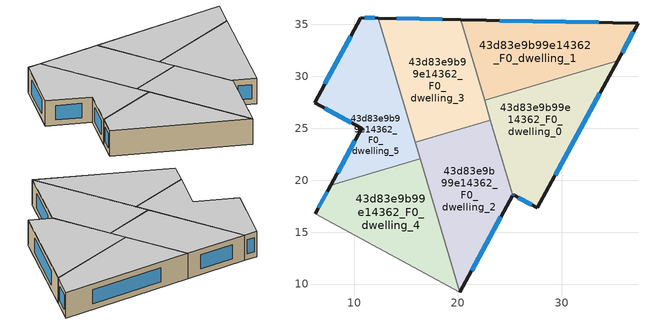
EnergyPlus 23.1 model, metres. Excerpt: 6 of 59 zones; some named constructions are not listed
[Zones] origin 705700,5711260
43d83e9b99e14362_F0_dwelling_0
 floor ground (EU_floor_Construction): 35.36,31.5 27.64,17.33 25.3,18.61 25.27,18.55 22.55,27.7 z0
 wall outside (EU_wall_Construction): 25.27,18.55 25.3,18.61 27.64,17.33 35.36,31.5 z0:3
 wall to 43d83e9b99e14362_F0_dwelling_1 (EU_wall_Construction): 35.36,31.5 22.55,27.7 z0:3
 wall to 43d83e9b99e14362_F0_dwelling_2 (EU_wall_Construction): 23.13,25.78 25.27,18.55 z0:3
 wall to 43d83e9b99e14362_F0_dwelling_3 (EU_wall_Construction): 22.55,27.7 23.13,25.78 z0:3
 window (EU_Window_Construction): 29.35,20.46 33.66,28.37 / 25.82,18.33 27.13,17.61 / 25.27,18.56 25.29,18.59 z0.66:2.34
 ceiling to 43d83e9b99e14362_F1_dwelling_0 (EU_floor_Construction): 27.64,17.33 35.36,31.5 22.55,27.7 25.27,18.55 25.3,18.61 z3
43d83e9b99e14362_F0_dwelling_1
 floor ground (EU_floor_Construction): 37.34,35.12 35.36,31.5 22.55,27.7 20.26,35.45 z0
 wall outside (EU_wall_Construction): 35.36,31.5 37.34,35.12 20.26,35.45 z0:3
 wall to 43d83e9b99e14362_F0_dwelling_3 (EU_wall_Construction): 20.26,35.45 22.55,27.7 z0:3
 window (EU_Window_Construction): 33.56,35.19 24.03,35.38 / 35.8,32.3 36.9,34.32 z0.66:2.34
 ceiling to 43d83e9b99e14362_F1_dwelling_1 (EU_floor_Construction): 35.36,31.5 37.34,35.12 20.26,35.45 22.55,27.7 z3
43d83e9b99e14362_F0_dwelling_2
 floor ground (EU_floor_Construction): 23.12,25.78 25.27,18.55 20.18,9.2 20.17,9.21 15.89,23.63 z0
 wall outside (EU_wall_Construction): 20.18,9.2 25.27,18.55 z0:3
 wall to 43d83e9b99e14362_F0_dwelling_3 (EU_wall_Construction): 23.12,25.78 15.89,23.63 z0:3
 wall adiabatic (EU_wall_Construction): 20.17,9.21 20.18,9.2 z0:3
 wall to 43d83e9b99e14362_F0_dwelling_4 (EU_wall_Construction): 16.36,22.07 20.17,9.21 z0:3
 wall to 43d83e9b99e14362_F0_dwelling_5 (EU_wall_Construction): 15.89,23.63 16.36,22.07 z0:3
 window (EU_Window_Construction): 21.3,11.27 24.14,16.48 z0.66:2.34
 ceiling to 43d83e9b99e14362_F1_dwelling_2 (EU_floor_Construction): 20.18,9.2 25.27,18.55 23.12,25.78 15.89,23.63 20.17,9.21 z3
43d83e9b99e14362_F0_dwelling_3
 floor ground (EU_floor_Construction): 20.26,35.45 23.12,25.78 15.89,23.63 12.34,35.62 z0
 wall outside (EU_wall_Construction): 20.26,35.45 12.34,35.62 z0:3
 wall to 43d83e9b99e14362_F0_dwelling_5 (EU_wall_Construction): 12.34,35.62 15.89,23.63 z0:3
 window (EU_Window_Construction): 18.51,35.49 14.09,35.58 z0.66:2.34
 ceiling to 43d83e9b99e14362_F1_dwelling_3 (EU_floor_Construction): 23.12,25.78 20.26,35.45 12.34,35.62 15.89,23.63 z3
43d83e9b99e14362_F0_dwelling_4
 floor ground (EU_floor_Construction): 16.36,22.07 20.17,9.21 6.23,16.75 7.74,19.51 z0
 wall outside (EU_wall_Construction): 7.74,19.51 6.23,16.75 z0:3
 wall adiabatic (EU_wall_Construction): 6.23,16.75 20.17,9.21 z0:3
 wall to 43d83e9b99e14362_F0_dwelling_5 (EU_wall_Construction): 16.36,22.07 7.74,19.51 z0:3
 window (EU_Window_Construction): 7.4,18.9 6.56,17.36 z0.66:2.34
 ceiling to 43d83e9b99e14362_F1_dwelling_4 (EU_floor_Construction): 20.17,9.21 16.36,22.07 7.74,19.51 6.23,16.75 z3
43d83e9b99e14362_F0_dwelling_5
 floor ground (EU_floor_Construction): 12.34,35.62 16.36,22.07 7.74,19.51 10.73,25 6.18,27.46 10.64,35.65 z0
 wall outside (EU_wall_Construction): 12.34,35.62 10.64,35.65 6.18,27.46 10.73,25 7.74,19.51 z0:3
 window (EU_Window_Construction): 10.07,23.79 8.4,20.73 / 7.18,26.92 9.72,25.54 / 9.66,33.84 7.17,29.27 / 11.96,35.63 11.02,35.65 z0.66:2.34
 ceiling to 43d83e9b99e14362_F1_dwelling_5 (EU_floor_Construction): 16.36,22.07 12.34,35.62 10.64,35.65 6.18,27.46 10.73,25 7.74,19.51 z3
[SCHEDULE:FILE] Column Number=1; Rows to Skip at Top=0; Number of Hours of Data=8760; Column Separator=Comma; Interpolate to Timestep=No; Minutes per Item=60; Adjust Schedule for Daylight Savings=Yes
Name | File
EU_Step8_GainSchedule_43d83e9b99e14362_F1_dwelling_3_f000 | ../../schedules/43d83e9b99e14362/43d83e9b99e14362_F1_dwelling_3_f000_gain.csv
EU_Step8_GainSchedule_43d83e9b99e14362_F1_dwelling_4_f000 | ../../schedules/43d83e9b99e14362/43d83e9b99e14362_F1_dwelling_4_f000_gain.csv
EU_Step8_GainSchedule_43d83e9b99e14362_F1_dwelling_5_f000 | ../../schedules/43d83e9b99e14362/43d83e9b99e14362_F1_dwelling_5_f000_gain.csv
EU_Step8_GainSchedule_43d83e9b99e14362_F2_dwelling_0_f000 | ../../schedules/43d83e9b99e14362/43d83e9b99e14362_F2_dwelling_0_f000_gain.csv
EU_Step8_GainSchedule_43d83e9b99e14362_F2_dwelling_1_f000 | ../../schedules/43d83e9b99e14362/43d83e9b99e14362_F2_dwelling_1_f000_gain.csv
EU_Step8_GainSchedule_43d83e9b99e14362_F2_dwelling_2_f000 | ../../schedules/43d83e9b99e14362/43d83e9b99e14362_F2_dwelling_2_f000_gain.csv
EU_Step8_GainSchedule_43d83e9b99e14362_F2_dwelling_3_f000 | ../../schedules/43d83e9b99e14362/43d83e9b99e14362_F2_dwelling_3_f000_gain.csv
EU_Step8_GainSchedule_43d83e9b99e14362_F2_dwelling_4_f000 | ../../schedules/43d83e9b99e14362/43d83e9b99e14362_F2_dwelling_4_f000_gain.csv
EU_Step8_GainSchedule_43d83e9b99e14362_F2_dwelling_5_f000 | ../../schedules/43d83e9b99e14362/43d83e9b99e14362_F2_dwelling_5_f000_gain.csv
EU_Step8_GainSchedule_43d83e9b99e14362_F3_dwelling_0_f000 | ../../schedules/43d83e9b99e14362/43d83e9b99e14362_F3_dwelling_0_f000_gain.csv
EU_Step8_GainSchedule_43d83e9b99e14362_F3_dwelling_1_f000 | ../../schedules/43d83e9b99e14362/43d83e9b99e14362_F3_dwelling_1_f000_gain.csv
EU_Step8_GainSchedule_43d83e9b99e14362_F3_dwelling_2_f000 | ../../schedules/43d83e9b99e14362/43d83e9b99e14362_F3_dwelling_2_f000_gain.csv
EU_Step8_GainSchedule_43d83e9b99e14362_F3_dwelling_3_f000 | ../../schedules/43d83e9b99e14362/43d83e9b99e14362_F3_dwelling_3_f000_gain.csv
EU_Step8_GainSchedule_43d83e9b99e14362_F3_dwelling_4_f000 | ../../schedules/43d83e9b99e14362/43d83e9b99e14362_F3_dwelling_4_f000_gain.csv
EU_Step8_GainSchedule_43d83e9b99e14362_F3_dwelling_5_f000 | ../../schedules/43d83e9b99e14362/43d83e9b99e14362_F3_dwelling_5_f000_gain.csv
EU_Step8_GainSchedule_43d83e9b99e14362_F4_dwelling_0_f000 | ../../schedules/43d83e9b99e14362/43d83e9b99e14362_F4_dwelling_0_f000_gain.csv
EU_Step8_GainSchedule_43d83e9b99e14362_F4_dwelling_1_f000 | ../../schedules/43d83e9b99e14362/43d83e9b99e14362_F4_dwelling_1_f000_gain.csv
EU_Step8_GainSchedule_43d83e9b99e14362_F4_dwelling_2_f000 | ../../schedules/43d83e9b99e14362/43d83e9b99e14362_F4_dwelling_2_f000_gain.csv
EU_Step8_GainSchedule_43d83e9b99e14362_F4_dwelling_3_f000 | ../../schedules/43d83e9b99e14362/43d83e9b99e14362_F4_dwelling_3_f000_gain.csv
EU_Step8_GainSchedule_43d83e9b99e14362_F4_dwelling_4_f000 | ../../schedules/43d83e9b99e14362/43d83e9b99e14362_F4_dwelling_4_f000_gain.csv
EU_Step8_GainSchedule_43d83e9b99e14362_F4_dwelling_5_f000 | ../../schedules/43d83e9b99e14362/43d83e9b99e14362_F4_dwelling_5_f000_gain.csv
EU_Step8_GainSchedule_43d83e9b99e14362_F5_dwelling_0_f000 | ../../schedules/43d83e9b99e14362/43d83e9b99e14362_F5_dwelling_0_f000_gain.csv
EU_Step8_GainSchedule_43d83e9b99e14362_F5_dwelling_1_f000 | ../../schedules/43d83e9b99e14362/43d83e9b99e14362_F5_dwelling_1_f000_gain.csv
EU_Step8_GainSchedule_43d83e9b99e14362_F5_dwelling_2_f000 | ../../schedules/43d83e9b99e14362/43d83e9b99e14362_F5_dwelling_2_f000_gain.csv
EU_Step8_GainSchedule_43d83e9b99e14362_F5_dwelling_3_f000 | ../../schedules/43d83e9b99e14362/43d83e9b99e14362_F5_dwelling_3_f000_gain.csv
EU_Step8_GainSchedule_43d83e9b99e14362_F5_dwelling_4_f000 | ../../schedules/43d83e9b99e14362/43d83e9b99e14362_F5_dwelling_4_f000_gain.csv
EU_Step8_GainSchedule_43d83e9b99e14362_F5_dwelling_5_f000 | ../../schedules/43d83e9b99e14362/43d83e9b99e14362_F5_dwelling_5_f000_gain.csv
